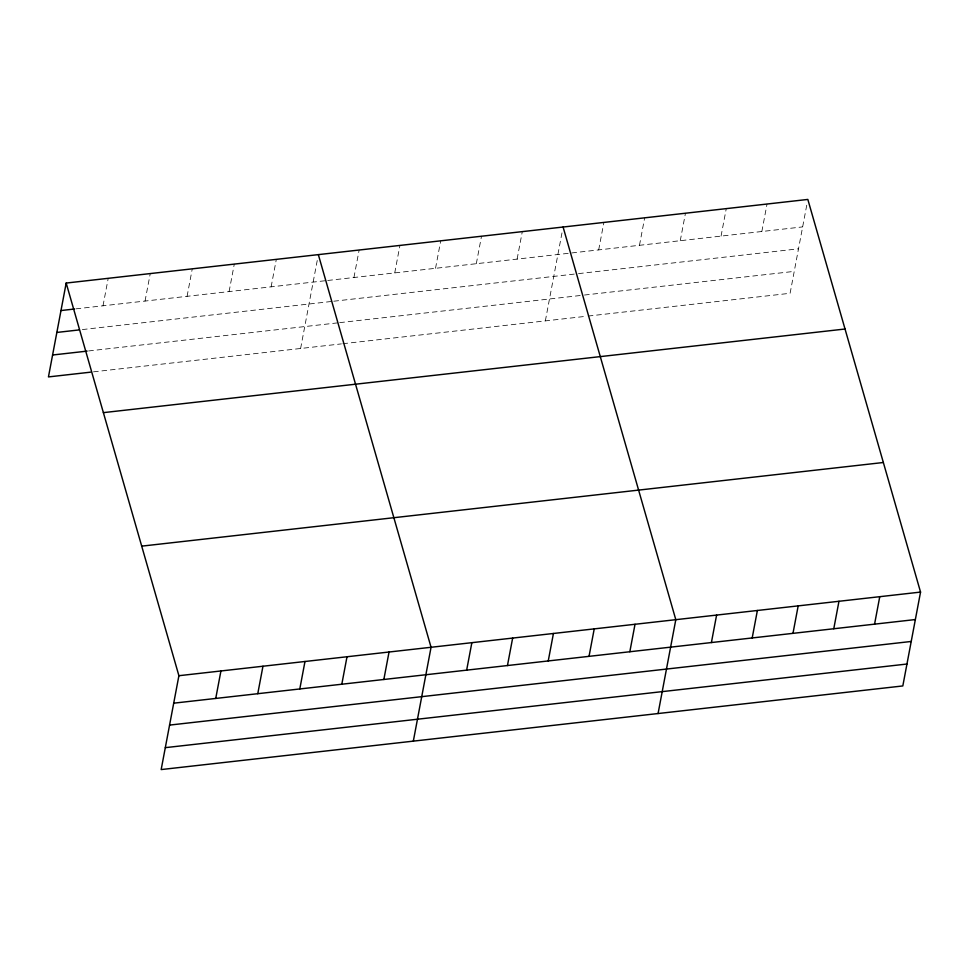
<?xml version="1.0" encoding="UTF-8"?>
<svg xmlns="http://www.w3.org/2000/svg" width="969" height="969" viewBox="0 0 969 969"><rect width="100%" height="100%" fill="white"/><g stroke="black" fill="none" stroke-linecap="round" stroke-linejoin="round"><path stroke-width="0.73" stroke-dasharray="4.84 3.63" d="M103.017 305.792L108.213 278.321M145.047 301.056L150.243 273.585M187.078 296.32L192.262 268.849M229.096 291.584L234.292 264.101M271.126 286.836L276.322 259.365M300.608 348.489L317.251 260.407M353.939 277.497L359.136 250.026M394.734 272.907L399.931 245.423M435.529 268.304L440.713 240.833M476.312 263.701L481.508 236.23M517.107 259.098L522.291 231.627M545.353 320.884L561.996 232.814M598.685 249.905L603.881 222.434M639.479 245.302L644.664 217.831M680.262 240.712L685.458 213.228M721.057 236.109L726.253 208.638M761.852 231.506L767.036 204.035M806.741 205.222L790.098 293.292L587.602 316.124M76.006 308.845L326.262 280.622M327.716 280.465L802.635 226.903M82.365 329.569L332.319 301.383M333.784 301.214L577.064 273.779M578.517 273.621L798.504 248.815M88.615 350.948L338.254 322.798M339.707 322.641L582.999 295.206M584.452 295.036L794.229 271.381M93.484 371.842L341.403 343.886M342.856 343.716L586.148 316.294"/><path stroke-width="1.45" d="M66.183 283.057L178.902 675.708L161.169 769.568L902.817 685.943L920.55 592.083L807.831 199.432L66.183 283.057L48.45 376.917L90.48 372.181M215.736 698.443L220.932 670.972M257.766 693.707L262.962 666.236M299.796 688.971L304.981 661.488M341.815 684.223L347.011 656.752M383.845 679.487L389.041 652.016M413.327 741.14L431.06 647.28L318.341 254.629M466.658 670.148L471.855 642.677M507.453 665.558L512.649 638.074M548.248 660.955L553.432 633.484M589.031 656.352L594.227 628.881M629.826 651.749L635.022 624.278M658.072 713.535L675.805 619.675L563.086 227.025M711.403 642.556L716.6 615.085M752.198 637.953L757.383 610.482M792.981 633.351L798.177 605.879M833.776 628.76L838.972 601.277M874.571 624.157L879.755 596.686M60.999 310.54L74.504 309.014M56.856 332.44L79.373 329.896M52.592 355.005L87.113 351.117M103.38 412.637L845.029 329.012M141.704 546.141L883.353 462.504M178.902 675.708L920.55 592.083M173.717 703.179L915.354 619.554M169.575 725.091L911.223 641.466M165.311 747.656L906.96 664.031"/></g></svg>
